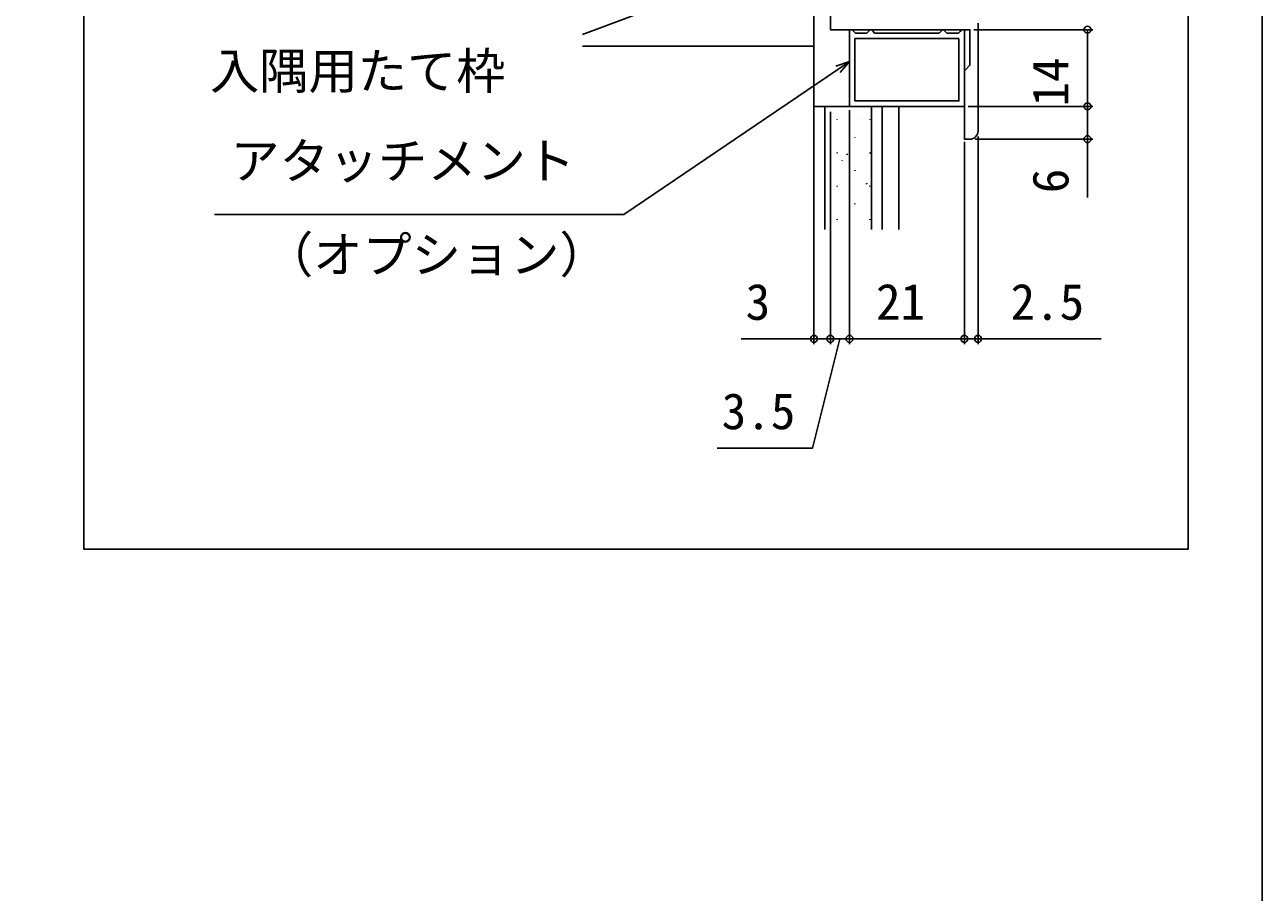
# Model space of a CAD drawing. Units: millimetres, scale not verified. Extents: x -525 to 525, y -808 to 806.
# Drawn here: x 298.8 to 525, y 44 to 202.6 of the extents above; entities that cross this region are included whole.
import ezdxf
from ezdxf.enums import TextEntityAlignment as Align

# ---------------------------------------------------------------- set-up
doc = ezdxf.new("R2010")
doc.units = ezdxf.units.MM
doc.header["$LTSCALE"] = 4
for name, color, linetype in [('0-3_YKK_11', 7, 'Continuous'), ('0-4_YKK_12', 2, 'Continuous'), ('0-5_YKK_13', 4, 'Continuous'), ('0-7_YKK_D', 6, 'Continuous'), ('0-8_YKK_ZWAK', 7, 'Continuous'), ('0-9_YSS_K', 3, 'Continuous')]:
    doc.layers.add(name, color=color, linetype=linetype)
doc.styles.add('ＭＳ ゴシック', font='')
doc.styles.get('ＭＳ ゴシック').set_extended_font_data('MS Gothic')

msp = doc.modelspace()

# ---------------------------------------------------------------- linework, layer by layer
at = {"layer": '0-3_YKK_11'}
for points in [[(446.058, 299.649), (446.058, 201.649), (471.558, 201.649), (471.558, 195.149), (470.558, 194.149), (470.558, 181.649), (471.558, 181.649)], [(473.058, 183.149), (473.058, 202.849)]]:
    msp.add_lwpolyline(points, dxfattribs=at)
for points in [[(449.558, 187.649), (470.558, 187.649), (470.558, 201.649), (470.058, 201.649), (469.758, 201.349), (469.458, 201.049), (467.358, 201.049), (467.058, 201.349), (466.758, 201.649), (466.558, 201.649), (466.258, 201.349), (465.958, 201.049), (454.158, 201.049), (453.858, 201.349), (453.558, 201.649), (453.358, 201.649), (453.058, 201.349), (452.758, 201.049), (450.658, 201.049), (450.358, 201.349), (450.058, 201.649), (449.558, 201.649)], [(469.558, 200.049), (450.558, 200.049), (450.558, 188.649), (469.558, 188.649)]]:
    msp.add_lwpolyline(points, close=True, dxfattribs=at)
msp.add_arc((471.558, 183.149), 1.5, 270.00001, 359.99999, dxfattribs=at)
at = {"layer": '0-4_YKK_12'}
msp.add_lwpolyline([(511.434, 418.6), (309.625, 418.6), (309.625, 106.681), (511.434, 106.681)], close=True, dxfattribs=at)
at = {"layer": '0-5_YKK_13'}
msp.add_line((458.558, 165.149), (458.558, 187.649), dxfattribs=at)
at = {"layer": '0-7_YKK_D'}
for p, q in [((472.258, 201.649), (494.058, 201.649)), ((493.058, 187.649), (493.058, 201.649)), ((443.058, 186.649), (443.058, 144.149)), ((446.058, 186.649), (446.058, 144.149)), ((446.058, 186.649), (446.058, 144.149)), ((449.558, 186.949), (449.558, 144.149)), ((449.558, 186.949), (449.558, 144.149)), ((471.258, 187.649), (494.058, 187.649)), ((471.258, 187.649), (494.058, 187.649)), ((470.558, 181.149), (470.558, 144.149)), ((470.558, 181.149), (470.558, 144.149)), ((472.558, 181.649), (494.058, 181.649)), ((473.058, 182.149), (473.058, 144.149)), ((443.058, 145.149), (429.742, 145.149)), ((446.058, 145.149), (443.058, 145.149)), ((449.558, 145.149), (446.058, 145.149)), ((446.058, 145.149), (448.608, 145.149)), ((470.558, 145.149), (449.558, 145.149)), ((470.558, 145.149), (468.008, 145.149)), ((470.558, 145.149), (473.058, 145.149)), ((473.058, 145.149), (495.579, 145.149))]:
    msp.add_line(p, q, dxfattribs=at)
for points in [[(449.558, 195.847), (447.447, 194.417), (408.309, 167.907), (333.497, 167.907)], [(447.064, 194.982), (449.558, 195.847), (447.83, 193.851)], [(493.058, 187.649), (493.058, 181.649), (493.058, 170.986)], [(447.808, 145.149), (442.783, 125.149), (425.363, 125.149)]]:
    msp.add_lwpolyline(points, dxfattribs=at)
for centre in [(493.058, 201.649), (493.058, 187.649), (493.058, 187.649), (493.058, 181.649), (443.058, 145.149), (446.058, 145.149), (446.058, 145.149), (449.558, 145.149), (449.558, 145.149), (470.558, 145.149), (470.558, 145.149), (473.058, 145.149)]:
    msp.add_circle(centre, 0.637, dxfattribs=at)
at = {"layer": '0-8_YKK_ZWAK'}
msp.add_lwpolyline([(-525, -808.4), (525, -808.4), (525, 721.6)], dxfattribs=at)
at = {"layer": '0-9_YSS_K'}
for p, q in [((400.779, 200.794), (443.058, 216.649)), ((443.058, 198.649), (443.058, 187.649)), ((443.058, 165.149), (443.058, 187.649)), ((443.058, 187.649), (455.558, 187.649)), ((445.058, 187.609), (445.058, 165.149)), ((453.558, 165.149), (453.558, 187.609)), ((455.558, 165.149), (455.558, 187.649)), ((455.558, 165.149), (455.558, 187.649)), ((446.252, 183.303), (446.259, 183.284)), ((447.292, 185.267), (447.292, 185.167)), ((451.243, 185.255), (451.249, 185.236)), ((453.272, 185.267), (453.272, 185.167)), ((450.522, 182.037), (450.522, 181.937)), ((447.292, 179.187), (447.292, 179.087)), ((449.08, 178.966), (449.19, 178.799)), ((453.272, 179.187), (453.272, 179.087)), ((453.453, 179.015), (453.459, 178.996)), ((448.228, 177.723), (448.235, 177.704)), ((450.522, 175.957), (450.522, 175.857)), ((447.292, 173.107), (447.292, 173.007)), ((450.171, 172.237), (450.178, 172.218)), ((452.64, 173.587), (452.75, 173.42)), ((453.272, 173.107), (453.272, 173.007)), ((445.18, 170.285), (445.187, 170.266)), ((450.522, 169.877), (450.522, 169.777)), ((447.292, 167.027), (447.292, 166.927)), ((452.381, 165.996), (452.387, 165.978)), ((453.272, 167.027), (453.272, 166.927))]:
    msp.add_line(p, q, dxfattribs=at)
msp.add_lwpolyline([(400.779, 216.649), (443.058, 216.649), (443.058, 198.649), (400.779, 198.649)], dxfattribs=at)

# ---------------------------------------------------------------- texts
at = {"layer": '0-7_YKK_D', "style": 'ＭＳ ゴシック'}
for s, p in [('入隅用たて枠', (332.678, 188.843)), ('アタッチメント', (336.411, 172.411)), ('（オプション）', (342.548, 155.264)), ('3', (430.578, 146.649)), ('21', (454.408, 146.649)), ('2.5', (478.994, 146.649)), ('3.5', (426.198, 126.649))]:
    msp.add_text(s, height=6.598, dxfattribs=at).set_placement(p, align=Align.BOTTOM_LEFT)
for s, p in [('14', (491.558, 187.618)), ('6', (491.558, 171.77))]:
    msp.add_text(s, height=6.598, rotation=90, dxfattribs=at).set_placement(p, align=Align.BOTTOM_LEFT)

doc.saveas('drawing.dxf')
